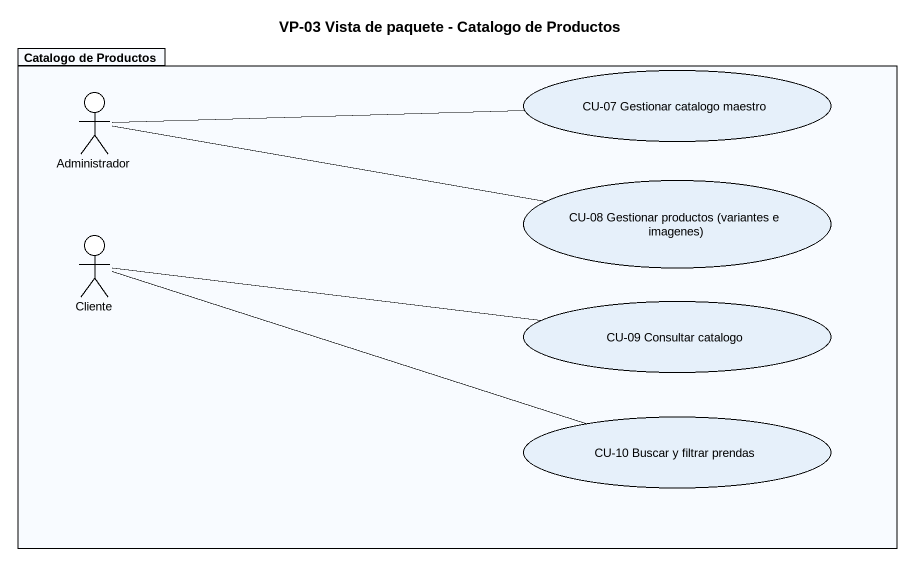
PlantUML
@startuml
title VP-03 Vista de paquete - Catalogo de Productos
package "Catalogo de Productos" as Catalogo_de_Productos {
  actor Administrador
  usecase "CU-07 Gestionar catalogo maestro" as CU_07_Gestionar_catalogo
  usecase "CU-08 Gestionar productos (variantes e imagenes)" as CU_08_Gestionar_productos
  actor Cliente
  usecase "CU-09 Consultar catalogo" as CU_09_Consultar_catalogo
  usecase "CU-10 Buscar y filtrar prendas" as CU_10_Buscar_y_filtrar
}
Administrador -right- CU_07_Gestionar_catalogo
Administrador -right- CU_08_Gestionar_productos
Cliente -right- CU_09_Consultar_catalogo
Cliente -right- CU_10_Buscar_y_filtrar
@enduml
